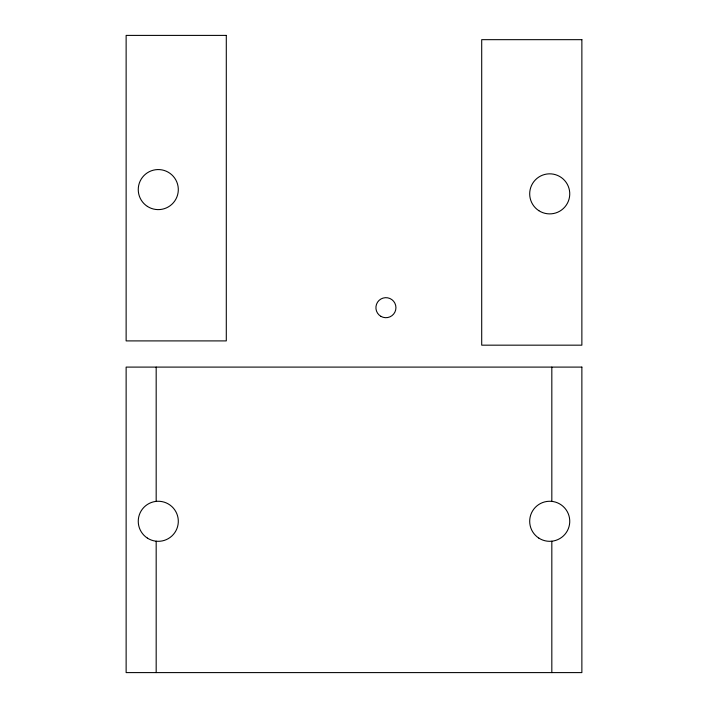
<?xml version="1.0" encoding="UTF-8"?>
<svg xmlns="http://www.w3.org/2000/svg" width="708" height="708" viewBox="0 0 708 708"><rect width="100%" height="100%" fill="white"/><g stroke="black" fill="none" stroke-linecap="round" stroke-linejoin="round"><path stroke-width="1.06" d="M551.824 367.098L551.824 501.37M551.824 541.213L551.824 672.6M156.176 367.098L156.176 501.37M156.176 541.213L156.176 672.6M226.294 35.4L126.13 35.4L126.13 340.902L226.294 340.902L226.294 35.4M581.87 39.666L481.705 39.666L481.705 345.168L581.87 345.168L581.87 39.666M581.87 367.098L126.13 367.098L126.13 672.6L581.87 672.6L581.87 367.098M147.37 538.089A20.036 20.036 0 0 0 178.283 522.345A20.036 20.036 0 0 0 149.184 503.441A20.036 20.036 0 0 0 147.37 538.089M538.859 538.124A20.036 20.036 0 0 0 569.728 522.283A20.036 20.036 0 0 0 540.576 503.468A20.036 20.036 0 0 0 538.859 538.124M380.922 316.361A10.018 10.018 0 0 0 395.94 307.679A10.018 10.018 0 0 0 380.922 299.006A10.018 10.018 0 0 0 380.922 316.361M538.859 210.692A20.036 20.036 0 0 0 569.728 194.85A20.036 20.036 0 0 0 540.576 176.035A20.036 20.036 0 0 0 538.859 210.692M147.37 206.391A20.036 20.036 0 0 0 178.283 190.638A20.036 20.036 0 0 0 149.184 171.743A20.036 20.036 0 0 0 147.37 206.391"/></g></svg>
